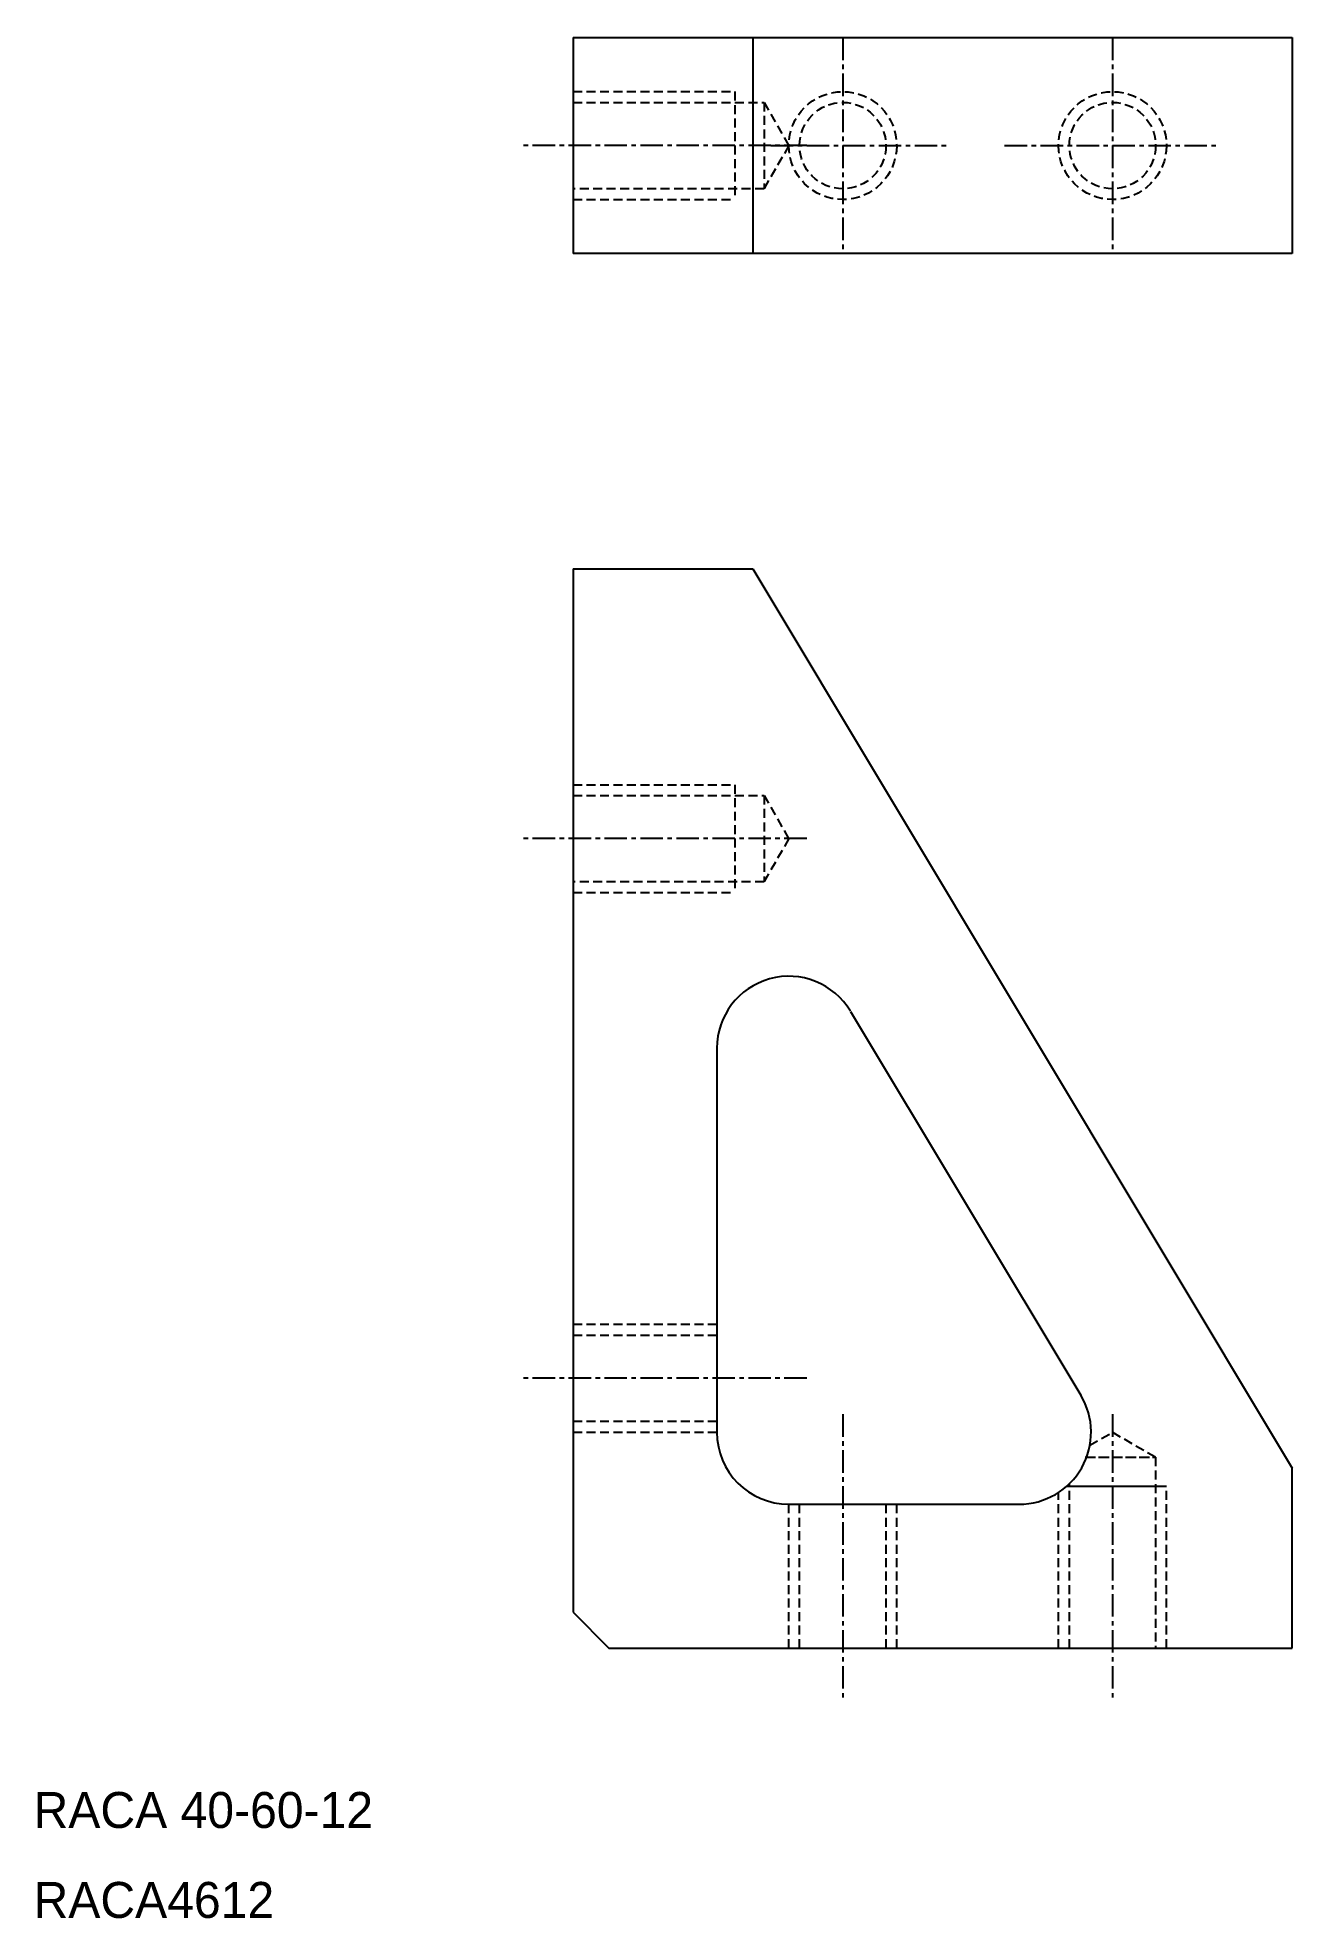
# Model space of a CAD drawing. Extents: x 8709 to 8778, y 555 to 660.
import ezdxf

# ---------------------------------------------------------------- set-up
doc = ezdxf.new("R2010")
doc.units = 0
doc.linetypes.add('CENTER', pattern=[2, 1.25, -0.25, 0.25, -0.25])
doc.linetypes.add('DASHED', pattern=[0.75, 0.5, -0.25])
doc.layers.get('0').update_dxf_attribs({"linetype": 'CONTINUOUS'})
doc.layers.add('CENTER', color=1, linetype='CENTER')

msp = doc.modelspace()

# ---------------------------------------------------------------- linework, layer by layer
at = {"color": 7, "linetype": 'CONTINUOUS'}
for p, q in [((8738.45, 659.83), (8738.45, 647.83)), ((8738.45, 659.83), (8778.45, 659.83)), ((8748.45, 659.83), (8748.45, 647.83)), ((8778.45, 659.83), (8778.45, 647.83)), ((8778.45, 647.83), (8738.45, 647.83)), ((8738.45, 630.3), (8748.45, 630.3)), ((8738.45, 630.3), (8738.45, 572.3)), ((8748.45, 630.3), (8778.45, 580.3)), ((8753.88, 605.7), (8766.69, 584.36)), ((8746.45, 603.65), (8746.45, 582.3)), ((8778.45, 570.3), (8778.45, 580.3)), ((8750.45, 578.3), (8763.26, 578.3)), ((8738.45, 572.3), (8740.45, 570.3)), ((8740.45, 570.3), (8778.45, 570.3))]:
    msp.add_line(p, q, dxfattribs=at)
at = {"color": 3, "linetype": 'DASHED'}
for p, q in [((8738.45, 656.83), (8747.45, 656.83)), ((8747.45, 656.83), (8747.45, 650.83)), ((8738.45, 656.23), (8749.07, 656.23)), ((8749.07, 656.23), (8750.45, 653.83)), ((8749.07, 656.23), (8749.07, 651.43)), ((8750.45, 653.83), (8749.07, 651.43)), ((8749.07, 651.43), (8738.45, 651.43)), ((8738.45, 650.83), (8747.45, 650.83)), ((8738.45, 618.3), (8747.45, 618.3)), ((8747.45, 618.3), (8747.45, 612.3)), ((8738.45, 617.7), (8749.07, 617.7)), ((8749.07, 617.7), (8749.07, 612.9)), ((8749.07, 617.7), (8750.45, 615.3)), ((8750.45, 615.3), (8749.07, 612.9)), ((8749.07, 612.9), (8738.45, 612.9)), ((8738.45, 612.3), (8747.45, 612.3)), ((8738.45, 588.3), (8746.45, 588.3)), ((8738.45, 587.7), (8746.45, 587.7)), ((8746.45, 582.9), (8738.45, 582.9)), ((8738.45, 582.3), (8746.45, 582.3)), ((8767.19, 581.58), (8768.45, 582.3)), ((8767.19, 581.58), (8768.45, 582.3)), ((8768.45, 582.3), (8770.85, 580.92)), ((8768.45, 582.3), (8770.85, 580.92)), ((8766.93, 580.92), (8770.85, 580.92)), ((8767.01, 580.92), (8770.85, 580.92)), ((8770.85, 580.92), (8770.85, 570.3)), ((8770.85, 580.92), (8770.85, 570.3)), ((8765.91, 579.3), (8771.45, 579.3)), ((8766.05, 570.3), (8766.05, 579.44)), ((8766.19, 579.3), (8771.45, 579.3)), ((8771.45, 570.3), (8771.45, 579.3)), ((8771.45, 570.3), (8771.45, 579.3)), ((8750.45, 570.3), (8750.45, 578.3)), ((8751.05, 570.3), (8751.05, 578.3)), ((8755.85, 578.3), (8755.85, 570.3)), ((8756.45, 570.3), (8756.45, 578.3)), ((8765.45, 570.3), (8765.45, 578.96)), ((8765.45, 570.3), (8765.45, 578.71)), ((8766.05, 570.3), (8766.05, 579.16))]:
    msp.add_line(p, q, dxfattribs=at)
for centre, radius in [((8753.45, 653.83), 3), ((8768.45, 653.83), 3), ((8753.45, 653.83), 2.4), ((8768.45, 653.83), 2.4)]:
    msp.add_circle(centre, radius, dxfattribs=at)
at = {"color": 7, "linetype": 'CONTINUOUS'}
for centre, start, end in [((8750.45, 603.65), 30.9638, 180), ((8763.26, 582.3), 270, 30.9638), ((8750.45, 582.3), 180, 270)]:
    msp.add_arc(centre, 4, start, end, dxfattribs=at)
at = {"layer": 'CENTER', "color": 1, "linetype": 'CENTER'}
for p, q in [((8753.45, 659.83), (8753.45, 647.83)), ((8768.45, 659.83), (8768.45, 647.83)), ((8751.45, 653.83), (8735.45, 653.83)), ((8749.45, 653.83), (8759.45, 653.83)), ((8762.45, 653.83), (8774.45, 653.83)), ((8751.45, 615.3), (8735.45, 615.3)), ((8751.45, 585.3), (8735.45, 585.3)), ((8753.45, 583.3), (8753.45, 567.3)), ((8768.45, 583.3), (8768.45, 567.3)), ((8768.45, 583.3), (8768.45, 567.3)), ((8768.45, 583.3), (8768.45, 567.3))]:
    msp.add_line(p, q, dxfattribs=at)

# ---------------------------------------------------------------- texts
at = {"color": 7, "linetype": 'CONTINUOUS'}
for s, p in [('RACA 40-60-12', (8708.45, 560.3)), ('RACA4612', (8708.45, 555.3))]:
    msp.add_text(s, height=2, dxfattribs=at).set_placement(p)

doc.saveas('drawing.dxf')
